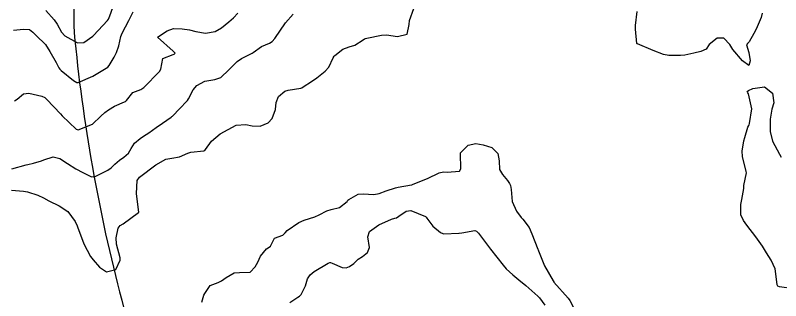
# Model space of a CAD drawing. Header units: metres. Extents: x 318500 to 325275, y 7408834 to 7428799.
# Drawn here: x 320056.2 to 320151.9, y 7413785.4 to 7413821.2 of the extents above; entities that cross this region are included whole.
import ezdxf

# ---------------------------------------------------------------- set-up
doc = ezdxf.new("R2010")
doc.units = ezdxf.units.M
doc.header["$MEASUREMENT"] = 0
for name, color, linetype in [('Curvas de Nivel 1m', 11, 'Continuous'), ('Curvas de Nivel 5m', 15, 'Continuous'), ('Vias Secundárias', 230, 'Continuous')]:
    doc.layers.add(name, color=color, linetype=linetype)

msp = doc.modelspace()

# ---------------------------------------------------------------- linework, layer by layer
at = {"layer": 'Curvas de Nivel 1m', "flags": 128}
for points, elevation in [([(320055.709, 7413799.245), (320057.228, 7413799.133), (320057.706, 7413799.052), (320058.99, 7413798.631), (320059.695, 7413798.287), (320060.376, 7413797.924), (320061.681, 7413797.293), (320062.738, 7413796.579), (320063.658, 7413795.339), (320063.902, 7413794.816), (320064.005, 7413794.565), (320064.2, 7413794.003), (320064.756, 7413792.553), (320065.597, 7413790.977), (320065.915, 7413790.535), (320066.697, 7413789.639), (320067.575, 7413789.045), (320068.748, 7413789.328), (320069.315, 7413790.493), (320069.284, 7413790.804), (320068.846, 7413792.498), (320068.82, 7413793.31), (320069.05, 7413794.496), (320069.313, 7413794.834), (320069.656, 7413795.063), (320071.601, 7413796.461), (320071.622, 7413796.51), (320071.393, 7413798.465), (320071.345, 7413798.825), (320071.418, 7413800.465), (320071.734, 7413800.897), (320073.75, 7413802.43), (320075.029, 7413803.149), (320075.763, 7413803.281), (320076.739, 7413803.422), (320077.773, 7413803.886), (320078.135, 7413804.014), (320079.777, 7413804.178), (320079.892, 7413804.236), (320079.975, 7413804.348), (320080.73, 7413805.406), (320081.81, 7413806.33), (320083.821, 7413807.4), (320085.014, 7413807.475), (320085.82, 7413807.317), (320086.812, 7413807.268), (320087.824, 7413807.675), (320088.324, 7413808.243), (320088.718, 7413809.365), (320088.817, 7413810.236), (320089.102, 7413811.001), (320089.881, 7413811.653), (320090.308, 7413811.789), (320091.887, 7413812.017), (320092.016, 7413812.061), (320092.207, 7413812.187), (320093.215, 7413812.858), (320093.901, 7413813.319), (320094.958, 7413814.154), (320095.389, 7413814.677), (320095.935, 7413815.817), (320096.051, 7413816.026), (320096.146, 7413816.137), (320097.158, 7413816.916), (320097.956, 7413817.202), (320098.656, 7413817.407), (320099.689, 7413818.093), (320099.854, 7413818.208), (320099.972, 7413818.242), (320100.157, 7413818.272), (320101.976, 7413818.676), (320102.616, 7413818.69), (320103.975, 7413818.518), (320105.188, 7413818.807), (320105.457, 7413820.015), (320105.505, 7413820.507), (320106.02, 7413822.01)], 734), ([(320055.743, 7413801.932), (320057.532, 7413802.436), (320057.748, 7413802.481), (320058.457, 7413802.639), (320059.453, 7413802.927), (320059.757, 7413803.054), (320060.925, 7413803.44), (320061.759, 7413803.214), (320062.71, 7413802.58), (320063.743, 7413801.913), (320064.642, 7413801.46), (320065.734, 7413800.947), (320066.162, 7413800.962), (320067.742, 7413801.752), (320068.174, 7413802.078), (320068.629, 7413802.501), (320069.227, 7413803.027), (320069.764, 7413803.404), (320070.339, 7413803.914), (320070.691, 7413804.476), (320071.101, 7413805.159), (320071.799, 7413805.743), (320072.239, 7413806.018), (320072.884, 7413806.444), (320073.817, 7413807.098), (320074.593, 7413807.652), (320075.673, 7413808.412), (320075.762, 7413808.479), (320075.832, 7413808.542), (320076.768, 7413809.474), (320077.629, 7413810.383), (320077.739, 7413810.504), (320077.865, 7413810.7), (320078.446, 7413811.807), (320078.892, 7413812.365), (320079.896, 7413812.922), (320081.137, 7413813.098), (320081.901, 7413813.385), (320082.891, 7413814.315), (320083.395, 7413814.831), (320083.926, 7413815.373), (320084.462, 7413815.762), (320085.562, 7413816.276), (320085.807, 7413816.407), (320085.944, 7413816.506), (320086.988, 7413817.227), (320087.961, 7413817.677), (320088.321, 7413817.888), (320088.635, 7413818.24), (320089.99, 7413820.22), (320090.923, 7413821.289)], 733), ([(320055.976, 7413819.286), (320057.215, 7413819.42), (320057.977, 7413819.376), (320058.384, 7413819.054), (320058.81, 7413818.637), (320059.953, 7413817.478), (320060.515, 7413816.611), (320061.276, 7413815.243), (320061.628, 7413814.594), (320061.739, 7413814.423), (320061.907, 7413814.258), (320063.463, 7413813.006), (320063.892, 7413812.736), (320064.047, 7413812.723), (320065.9, 7413813.53), (320067.549, 7413814.515), (320067.746, 7413814.679), (320067.916, 7413814.887), (320068.537, 7413815.898), (320068.853, 7413816.501), (320069.129, 7413817.321), (320069.394, 7413818.496), (320069.556, 7413818.913), (320069.982, 7413819.696), (320070.373, 7413820.484), (320070.912, 7413821.571)], 731), ([(320056.097, 7413810.427), (320056.426, 7413810.664), (320057.198, 7413811.329), (320057.871, 7413811.406), (320059.481, 7413811.01), (320059.863, 7413810.842), (320060.13, 7413810.616), (320061.833, 7413808.821), (320062.055, 7413808.588), (320063.813, 7413806.912), (320064.048, 7413806.802), (320065.82, 7413807.538), (320066.887, 7413808.524), (320067.384, 7413808.969), (320067.842, 7413809.331), (320068.583, 7413809.768), (320069.857, 7413810.312), (320069.974, 7413810.373), (320070.105, 7413810.486), (320070.865, 7413811.485), (320071.881, 7413811.875), (320072.245, 7413812.094), (320072.604, 7413812.449), (320073.903, 7413813.777), (320074.233, 7413814.1), (320074.391, 7413814.425), (320074.619, 7413815.733), (320075.938, 7413816.244), (320076.056, 7413816.29), (320076.168, 7413816.407), (320075.944, 7413816.665), (320073.97, 7413818.43), (320075.178, 7413819.218), (320075.981, 7413819.515), (320077.052, 7413819.465), (320077.979, 7413819.319), (320078.748, 7413819.139), (320079.976, 7413818.931), (320081.188, 7413819.128), (320081.982, 7413819.574), (320082.899, 7413820.316), (320083.461, 7413820.845), (320084.007, 7413821.429)], 732), ([(320090.512, 7413785.218), (320091.535, 7413785.847), (320091.738, 7413785.987), (320091.956, 7413786.186), (320092.467, 7413787.27), (320092.753, 7413788.178), (320093.08, 7413788.67), (320093.579, 7413789.098), (320095.327, 7413790.144), (320095.516, 7413790.216), (320095.591, 7413790.222), (320095.832, 7413790.136), (320097.057, 7413789.59), (320097.584, 7413789.544), (320098.006, 7413789.686), (320098.539, 7413790.101), (320099.075, 7413790.618), (320099.603, 7413790.96), (320100.232, 7413791.459), (320100.503, 7413792.077), (320100.291, 7413793.43), (320100.47, 7413794.078), (320101.659, 7413794.935), (320103.26, 7413795.63), (320103.667, 7413795.742), (320103.879, 7413795.817), (320104.142, 7413796.025), (320105.059, 7413796.637), (320105.68, 7413796.702), (320107.481, 7413795.983), (320107.589, 7413795.901), (320107.668, 7413795.766), (320108.433, 7413794.744), (320109.385, 7413793.954), (320109.648, 7413793.821), (320109.799, 7413793.798), (320111.649, 7413793.863), (320111.712, 7413793.866), (320112.022, 7413793.924), (320113.653, 7413794.203), (320113.886, 7413794.13), (320114.114, 7413793.893), (320115.62, 7413791.87), (320115.62, 7413791.87), (320117.222, 7413789.854), (320117.586, 7413789.43), (320118.406, 7413788.666), (320119.425, 7413787.822), (320119.568, 7413787.711), (320120.046, 7413787.329), (320121.543, 7413786), (320121.738, 7413785.788), (320122.444, 7413784.863)], 736)]:
    msp.add_lwpolyline(points, dxfattribs=dict(at, elevation=elevation))
at = {"layer": 'Curvas de Nivel 5m', "flags": 128}
for points, elevation in [([(320060.007, 7413821.75), (320061.058, 7413820.604), (320061.419, 7413820.033), (320061.975, 7413819.055), (320062.388, 7413818.586), (320063.957, 7413817.71), (320064.773, 7413817.742), (320065.871, 7413818.541), (320065.971, 7413818.637), (320067.716, 7413820.514), (320067.827, 7413820.678), (320067.999, 7413821.086), (320068.387, 7413822.134)], 730), ([(320149.598, 7413821.426), (320149.467, 7413820.881), (320148.84, 7413819.437), (320148.552, 7413818.881), (320147.976, 7413817.844), (320147.795, 7413817.63), (320147.661, 7413817.453), (320147.956, 7413816.493), (320148.09, 7413815.448), (320147.931, 7413814.85), (320147.144, 7413815.458), (320145.961, 7413816.873), (320145.569, 7413817.476), (320144.8, 7413818.305), (320143.978, 7413818.308), (320142.998, 7413817.515), (320142.586, 7413816.895), (320141.956, 7413816.626), (320141.08, 7413816.412), (320139.949, 7413816.178), (320139.384, 7413816.123), (320137.948, 7413816.123), (320137.285, 7413816.255), (320135.957, 7413816.743), (320134.033, 7413817.565), (320133.97, 7413817.601), (320133.951, 7413817.63), (320133.76, 7413819.405), (320133.746, 7413819.634), (320133.758, 7413819.869), (320133.985, 7413821.631)], 735), ([(320153.563, 7413786.907), (320151.773, 7413787.182), (320151.568, 7413787.251), (320151.501, 7413787.391), (320151.491, 7413787.471), (320151.227, 7413789.396), (320150.722, 7413790.514), (320150.155, 7413791.412), (320149.633, 7413792.257), (320148.825, 7413793.432), (320147.672, 7413794.897), (320147.267, 7413795.454), (320146.955, 7413796.19), (320146.932, 7413797.458), (320147.086, 7413798.079), (320147.3, 7413799.454), (320147.331, 7413799.859), (320147.633, 7413801.451), (320147.618, 7413801.595), (320147.13, 7413803.456), (320147.099, 7413804.149), (320147.334, 7413805.455), (320147.423, 7413805.847), (320147.835, 7413807.134), (320147.936, 7413807.351), (320147.967, 7413807.448), (320148.012, 7413807.617), (320148.327, 7413809.443), (320147.888, 7413811.319), (320147.819, 7413811.451), (320147.74, 7413811.603), (320147.893, 7413811.732), (320148.434, 7413811.978), (320149.902, 7413812.218), (320150.899, 7413811.405), (320151.061, 7413810.214), (320150.816, 7413809.406), (320150.601, 7413808.163), (320150.626, 7413807.408), (320150.619, 7413806.617), (320150.902, 7413805.404), (320151.786, 7413803.772), (320151.975, 7413803.388)], 735), ([(320079.524, 7413785.262), (320079.786, 7413786.098), (320079.872, 7413786.347), (320080.555, 7413787.34), (320081.56, 7413787.691), (320081.985, 7413787.902), (320082.546, 7413788.315), (320083.576, 7413788.931), (320084.248, 7413788.961), (320085.577, 7413788.994), (320086.192, 7413789.656), (320086.533, 7413790.261), (320086.843, 7413791.016), (320087.615, 7413791.93), (320087.816, 7413792.048), (320088.101, 7413792.243), (320088.613, 7413793.258), (320089.641, 7413793.609), (320089.928, 7413793.934), (320090.184, 7413794.212), (320091.66, 7413795.205), (320092.322, 7413795.524), (320093.667, 7413795.917), (320094.204, 7413796.162), (320095.148, 7413796.678), (320095.681, 7413796.841), (320096.731, 7413797.078), (320097.696, 7413797.857), (320097.796, 7413798.011), (320097.887, 7413798.108), (320099.056, 7413798.75), (320099.711, 7413798.806), (320101.04, 7413798.74), (320101.712, 7413798.861), (320102.584, 7413799.18), (320103.723, 7413799.556), (320104.096, 7413799.655), (320105.729, 7413799.937), (320105.79, 7413799.948), (320105.973, 7413800.006), (320107.738, 7413800.742), (320109.221, 7413801.434), (320109.746, 7413801.563), (320110.193, 7413801.498), (320111.747, 7413801.643), (320111.9, 7413801.928), (320111.868, 7413803.84), (320111.894, 7413803.928), (320112.821, 7413804.888), (320113.798, 7413805.084), (320114.727, 7413804.956), (320115.791, 7413804.601), (320116.548, 7413803.862), (320116.704, 7413802.923), (320116.747, 7413801.86), (320117.109, 7413801.222), (320117.736, 7413800.485), (320117.999, 7413800.113), (320118.124, 7413799.844), (320118.229, 7413799.336), (320118.318, 7413797.841), (320118.87, 7413796.644), (320119.476, 7413795.823), (320119.576, 7413795.728), (320119.668, 7413795.652), (320120.457, 7413794.607), (320120.782, 7413793.803), (320121.545, 7413791.867), (320121.576, 7413791.791), (320121.618, 7413791.664), (320122.378, 7413789.782), (320123.445, 7413787.897), (320123.536, 7413787.77), (320123.569, 7413787.729), (320125.337, 7413785.743), (320125.535, 7413785.435), (320126.443, 7413783.726)], 735)]:
    msp.add_lwpolyline(points, dxfattribs=dict(at, elevation=elevation))
at = {"layer": 'Vias Secundárias'}
msp.add_lwpolyline([(320058.058, 7413893.058), (320070.602, 7413881.882, -0.146993), (320079.228, 7413867.847, -0.194623), (320077.419, 7413853.479, -0.011073), (320072.822, 7413845.666, 0.034284), (320066.005, 7413832.743, 0.129562), (320063.64, 7413818.013, 0.041048), (320069.765, 7413784.456, 0.0078), (320077.282, 7413758.133, 0.115431), (320083.973, 7413746.545, 0.018745), (320096.367, 7413734.289, -0.144628), (320109.591, 7413712.288, -0.0409), (320113.347, 7413690.682, -0.045237), (320113.347, 7413680.399, 0.007377), (320110.561, 7413643.647, -0.0336), (320105.685, 7413605.783, 0.031386), (320101.509, 7413574.449)], format="xyb", dxfattribs=at)

doc.saveas('drawing.dxf')
